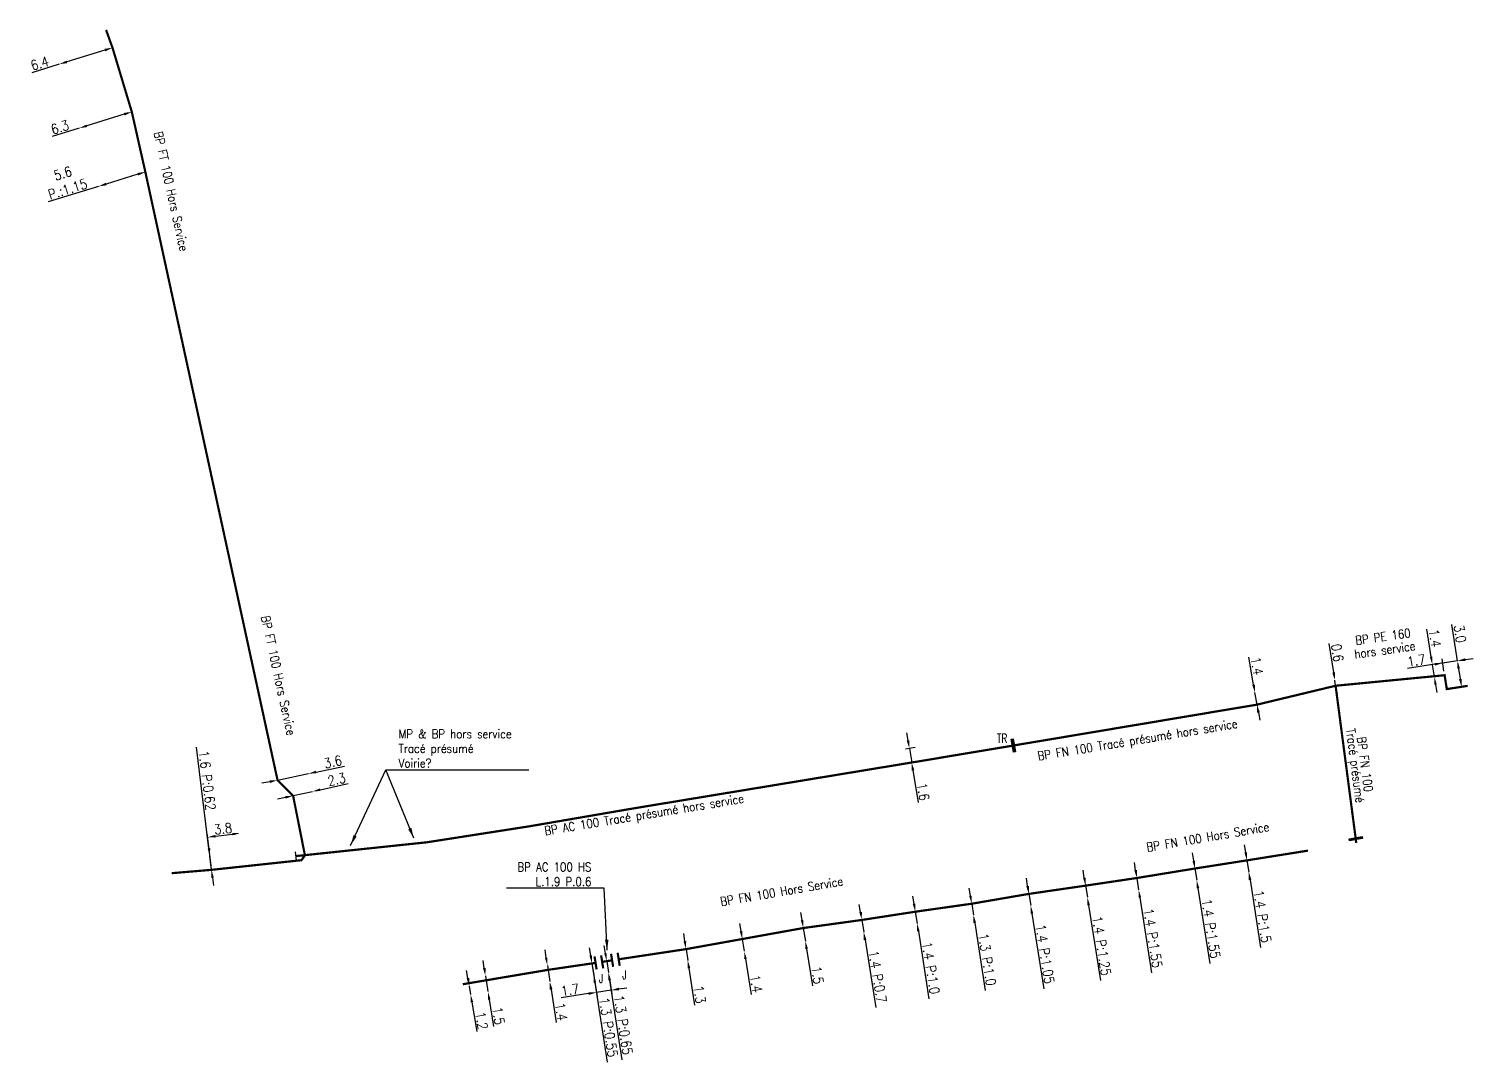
# Model space of a CAD drawing. Header units: millimetres. Extents: x 184000 to 185000, y 128000 to 129000.
# Drawn here: x 184559.1 to 184723.6, y 128882.4 to 129000.1 of the extents above; entities that cross this region are included whole.
import ezdxf
from ezdxf.enums import TextEntityAlignment as Align

# ---------------------------------------------------------------- set-up
doc = ezdxf.new("R2010")
doc.units = ezdxf.units.MM
doc.header["$PDMODE"] = 34
doc.linetypes.add('L_25_FN', pattern=[2000, 1000, 1000])
doc.layers.get('0').update_dxf_attribs({"linetype": 'CONTINUOUS'})
doc.layers.get('DEFPOINTS').update_dxf_attribs({"linetype": 'CONTINUOUS'})
doc.layers.add('L_908', color=5, linetype='CONTINUOUS')
doc.styles.get("Standard").update_dxf_attribs({"font": 'romans.shx', "width": 0.85})
doc.linetypes.add('BP_HS', pattern='A,2,-1,["G",Standard,S=0.85,R=0,X=-0.27,Y=-0.4],-1', length=4)
doc.dimstyles.get("Standard").update_dxf_attribs({"dimtxt": 1.5, "dimasz": 1.2, "dimexe": 0.625, "dimexo": 0.625, "dimgap": 0.25, "dimtad": 1, "dimdec": 1, "dimzin": 0, "dimdsep": 46, "dimtxsty": 'Standard', "dimcen": -0.5, "dimadec": 0, "dimazin": 0, "dimtfac": 1, "dimtdec": 1, "dimtmove": 0, "dimatfit": 3, "dimfxl": 0, "dimtolj": 1, "dimtzin": 0, "dimarcsym": 0})

# ---------------------------------------------------------------- blocks, each defined once
blk = doc.blocks.new('*D44')
at = {"layer": 'DEFPOINTS', "color": 0, "linetype": 'Continuous', "transparency": 16777216}
for p in [(184568.66, 128997.98), (184562.6, 128996.1), (184562.6, 128996.1)]:
    blk.add_point(p, dxfattribs=at)
at = {"layer": 'L_908', "color": 0, "linetype": 'Continuous', "lineweight": -2, "transparency": 16777216}
for p, q in [((184567.8, 128997.71), (184563.46, 128996.37)), ((184562.6, 128996.1), (184559.47, 128995.13))]:
    blk.add_line(p, q, dxfattribs=at)
at = {"layer": 'L_908', "color": 0, "linetype": 'Continuous', "transparency": 16777216}
for points in [[(184567.76, 128997.85), (184567.85, 128997.57), (184568.66, 128997.98)], [(184563.41, 128996.51), (184563.5, 128996.22), (184562.6, 128996.1)]]:
    blk.add_solid(points, dxfattribs=at)
at = {"layer": 'L_908', "color": 0, "linetype": 'Continuous', "transparency": 16777216, "insert": (184560.38, 128996.2), "char_height": 1.125, "attachment_point": 5, "rotation": 17.2055}
blk.add_mtext('\\A1;6.4', dxfattribs=at)
blk = doc.blocks.new('*D45')
at = {"layer": 'DEFPOINTS', "color": 0, "linetype": 'Continuous', "transparency": 16777216}
for p in [(184570.86, 128990.67), (184564.87, 128988.81), (184564.87, 128988.81)]:
    blk.add_point(p, dxfattribs=at)
at = {"layer": 'L_908', "color": 0, "linetype": 'Continuous', "lineweight": -2, "transparency": 16777216}
for p, q in [((184570, 128990.4), (184565.73, 128989.08)), ((184564.87, 128988.81), (184561.78, 128987.86))]:
    blk.add_line(p, q, dxfattribs=at)
at = {"layer": 'L_908', "color": 0, "linetype": 'Continuous', "transparency": 16777216}
for points in [[(184569.96, 128990.55), (184570.05, 128990.26), (184570.86, 128990.67)], [(184565.69, 128989.22), (184565.78, 128988.94), (184564.87, 128988.81)]]:
    blk.add_solid(points, dxfattribs=at)
at = {"layer": 'L_908', "color": 0, "linetype": 'Continuous', "transparency": 16777216, "insert": (184562.68, 128988.92), "char_height": 1.125, "attachment_point": 5, "rotation": 17.2055}
blk.add_mtext('\\A1;6.3', dxfattribs=at)
blk = doc.blocks.new('*D46')
at = {"layer": 'DEFPOINTS', "color": 0, "linetype": 'Continuous', "transparency": 16777216}
for p in [(184572.4, 128983.83), (184567.08, 128982.18), (184567.08, 128982.18)]:
    blk.add_point(p, dxfattribs=at)
at = {"layer": 'L_908', "color": 0, "linetype": 'Continuous', "lineweight": -2, "transparency": 16777216}
for p, q in [((184571.54, 128983.56), (184567.94, 128982.45)), ((184567.08, 128982.18), (184561.34, 128980.41))]:
    blk.add_line(p, q, dxfattribs=at)
at = {"layer": 'L_908', "color": 0, "linetype": 'Continuous', "transparency": 16777216}
for points in [[(184567.9, 128982.59), (184567.99, 128982.31), (184567.08, 128982.18)], [(184571.5, 128983.71), (184571.59, 128983.42), (184572.4, 128983.83)]]:
    blk.add_solid(points, dxfattribs=at)
at = {"layer": 'L_908', "color": 0, "linetype": 'Continuous', "transparency": 16777216, "insert": (184563.28, 128982.77), "char_height": 1.125, "attachment_point": 5, "rotation": 17.2055}
blk.add_mtext('\\A1;5.6\\PP.:1.15', dxfattribs=at)
blk = doc.blocks.new('*D47')
at = {"layer": 'DEFPOINTS', "color": 0, "linetype": 'Continuous', "transparency": 16777216}
for p in [(184590.97, 128915.29), (184590.97, 128915.29), (184587.45, 128914.55)]:
    blk.add_point(p, dxfattribs=at)
at = {"layer": 'L_908', "color": 0, "linetype": 'Continuous', "lineweight": -2, "transparency": 16777216}
for p, q in [((184587.45, 128914.55), (184590.97, 128915.29)), ((184591.85, 128915.47), (184595.06, 128916.14)), ((184586.57, 128914.37), (184585.68, 128914.19))]:
    blk.add_line(p, q, dxfattribs=at)
at = {"layer": 'L_908', "color": 0, "linetype": 'Continuous', "transparency": 16777216}
for points in [[(184591.82, 128915.62), (184591.88, 128915.32), (184590.97, 128915.29)], [(184586.54, 128914.52), (184586.6, 128914.22), (184587.45, 128914.55)]]:
    blk.add_solid(points, dxfattribs=at)
at = {"layer": 'L_908', "color": 0, "linetype": 'Continuous', "transparency": 16777216, "insert": (184593.75, 128916.63), "char_height": 1.125, "attachment_point": 5, "rotation": 11.7577}
blk.add_mtext('\\A1;3.6', dxfattribs=at)
blk = doc.blocks.new('*D48')
at = {"layer": 'DEFPOINTS', "color": 0, "linetype": 'Continuous', "transparency": 16777216}
for p in [(184589.22, 128912.78), (184591.42, 128913.26), (184591.42, 128913.26)]:
    blk.add_point(p, dxfattribs=at)
at = {"layer": 'L_908', "color": 0, "linetype": 'Continuous', "lineweight": -2, "transparency": 16777216}
for p, q in [((184592.3, 128913.45), (184595.5, 128914.15)), ((184588.34, 128912.58), (184587.46, 128912.39)), ((184589.22, 128912.78), (184591.42, 128913.26))]:
    blk.add_line(p, q, dxfattribs=at)
at = {"layer": 'L_908', "color": 0, "linetype": 'Continuous', "transparency": 16777216}
for points in [[(184592.27, 128913.6), (184592.33, 128913.31), (184591.42, 128913.26)], [(184588.31, 128912.73), (184588.38, 128912.44), (184589.22, 128912.78)]]:
    blk.add_solid(points, dxfattribs=at)
at = {"layer": 'L_908', "color": 0, "linetype": 'Continuous', "transparency": 16777216, "insert": (184594.18, 128914.63), "char_height": 1.125, "attachment_point": 5, "rotation": 12.376}
blk.add_mtext('\\A1;2.3', dxfattribs=at)
blk = doc.blocks.new('*D63')
at = {"layer": 'DEFPOINTS', "color": 0, "linetype": 'Continuous', "transparency": 16777216}
for p in [(184583.2, 128908.5), (184583.2, 128908.5), (184579.93, 128904.33)]:
    blk.add_point(p, dxfattribs=at)
at = {"layer": 'L_908', "color": 0, "linetype": 'Continuous', "lineweight": -2, "transparency": 16777216}
for p, q in [((184579.88, 128904.8), (184579.43, 128908.52)), ((184580.38, 128908.16), (184582.31, 128908.4))]:
    blk.add_line(p, q, dxfattribs=at)
at = {"layer": 'L_908', "color": 0, "linetype": 'Continuous', "transparency": 16777216}
for points in [[(184582.29, 128908.54), (184582.33, 128908.25), (184583.2, 128908.5)], [(184580.36, 128908.31), (184580.39, 128908.01), (184579.48, 128908.05)]]:
    blk.add_solid(points, dxfattribs=at)
at = {"layer": 'L_908', "color": 0, "linetype": 'Continuous', "transparency": 16777216, "insert": (184581.25, 128909.02), "char_height": 1.125, "attachment_point": 5, "rotation": 6.9261}
blk.add_mtext('\\A1;3.8', dxfattribs=at)
blk = doc.blocks.new('*D64')
at = {"layer": 'DEFPOINTS', "color": 0, "linetype": 'Continuous', "transparency": 16777216}
for p in [(184579.75, 128905.87), (184579.75, 128905.87), (184579.93, 128904.33)]:
    blk.add_point(p, dxfattribs=at)
at = {"layer": 'L_908', "color": 0, "linetype": 'Continuous', "lineweight": -2, "transparency": 16777216}
for p, q in [((184579.64, 128906.76), (184578.24, 128918.29)), ((184579.93, 128904.33), (184579.75, 128905.87)), ((184580.04, 128903.44), (184580.15, 128902.54))]:
    blk.add_line(p, q, dxfattribs=at)
at = {"layer": 'L_908', "color": 0, "linetype": 'Continuous', "transparency": 16777216}
for points in [[(184579.79, 128906.78), (184579.49, 128906.75), (184579.75, 128905.87)], [(184580.19, 128903.46), (184579.89, 128903.42), (184579.93, 128904.33)]]:
    blk.add_solid(points, dxfattribs=at)
at = {"layer": 'L_908', "color": 0, "linetype": 'Continuous', "transparency": 16777216, "insert": (184579.45, 128914.51), "char_height": 1.125, "attachment_point": 5, "rotation": 276.9261}
blk.add_mtext('\\A1;1.6 P:0.62', dxfattribs=at)
blk = doc.blocks.new('P_310_01')
at = {"color": 0, "linetype": 'Continuous', "const_width": 0.25, "flags": 128}
for points in [[(-0.38, 0.75), (-0.38, -0.75)], [(0.38, 0.75), (0.38, -0.75)]]:
    blk.add_lwpolyline(points, dxfattribs=at)
at = {"color": 0, "linetype": 'Continuous', "width": 0.75}
blk.add_attdef('NUM', text='', height=1, dxfattribs=at).set_placement((1.93, 1.53), align=Align.MIDDLE)
at = {"color": 0, "linetype": 'Continuous', "width": 0.75, "flags": 3}
for tag, p in [('DEF_LEG', (0, -10)), ('DEF_COUP', (0, -12.5)), ('DEF_TYPE', (0, -15))]:
    blk.add_attdef(tag, text='', height=1.2, dxfattribs=at).set_placement(p, align=Align.MIDDLE)
blk = doc.blocks.new('*D65')
at = {"layer": 'DEFPOINTS', "color": 0, "linetype": 'Continuous', "transparency": 16777216}
for p in [(184653.96, 128898.62), (184654.19, 128897.24), (184654.19, 128897.24)]:
    blk.add_point(p, dxfattribs=at)
at = {"layer": 'L_908', "color": 0, "linetype": 'Continuous', "lineweight": -2, "transparency": 16777216}
for p, q in [((184653.82, 128899.51), (184653.68, 128900.4)), ((184653.96, 128898.62), (184654.19, 128897.24)), ((184653.73, 128897.17), (184653.72, 128897.16)), ((184654.33, 128896.35), (184655.57, 128888.66))]:
    blk.add_line(p, q, dxfattribs=at)
at = {"layer": 'L_908', "color": 0, "linetype": 'Continuous', "transparency": 16777216}
for points in [[(184653.97, 128899.53), (184653.67, 128899.49), (184653.96, 128898.62)], [(184654.48, 128896.38), (184654.18, 128896.33), (184654.19, 128897.24)]]:
    blk.add_solid(points, dxfattribs=at)
at = {"layer": 'L_908', "color": 0, "linetype": 'Continuous', "transparency": 16777216, "insert": (184655.76, 128892.18), "char_height": 1.125, "attachment_point": 5, "rotation": 279.1811}
blk.add_mtext('\\A1;1.4 P:0.7', dxfattribs=at)
blk = doc.blocks.new('*D66')
at = {"layer": 'DEFPOINTS', "color": 0, "linetype": 'Continuous', "transparency": 16777216}
for p in [(184660.05, 128899.56), (184660.26, 128898.22), (184660.26, 128898.22)]:
    blk.add_point(p, dxfattribs=at)
at = {"layer": 'L_908', "color": 0, "linetype": 'Continuous', "lineweight": -2, "transparency": 16777216}
for p, q in [((184659.91, 128900.44), (184659.77, 128901.33)), ((184660.05, 128899.56), (184660.26, 128898.22)), ((184660.4, 128897.33), (184661.61, 128889.64))]:
    blk.add_line(p, q, dxfattribs=at)
at = {"layer": 'L_908', "color": 0, "linetype": 'Continuous', "transparency": 16777216}
for points in [[(184660.06, 128900.47), (184659.76, 128900.42), (184660.05, 128899.56)], [(184660.55, 128897.36), (184660.25, 128897.31), (184660.26, 128898.22)]]:
    blk.add_solid(points, dxfattribs=at)
at = {"layer": 'L_908', "color": 0, "linetype": 'Continuous', "transparency": 16777216, "insert": (184661.82, 128893.16), "char_height": 1.125, "attachment_point": 5, "rotation": 278.9336}
blk.add_mtext('\\A1;1.4 P:1.0', dxfattribs=at)
blk = doc.blocks.new('*D67')
at = {"layer": 'DEFPOINTS', "color": 0, "linetype": 'Continuous', "transparency": 16777216}
for p in [(184666.47, 128900.47), (184666.68, 128899.18), (184666.68, 128899.18)]:
    blk.add_point(p, dxfattribs=at)
at = {"layer": 'L_908', "color": 0, "linetype": 'Continuous', "lineweight": -2, "transparency": 16777216}
for p, q in [((184666.33, 128901.36), (184666.19, 128902.24)), ((184666.47, 128900.47), (184666.68, 128899.18)), ((184666.82, 128898.29), (184668.02, 128890.6))]:
    blk.add_line(p, q, dxfattribs=at)
at = {"layer": 'L_908', "color": 0, "linetype": 'Continuous', "transparency": 16777216}
for points in [[(184666.48, 128901.38), (184666.19, 128901.33), (184666.47, 128900.47)], [(184666.96, 128898.32), (184666.67, 128898.27), (184666.68, 128899.18)]]:
    blk.add_solid(points, dxfattribs=at)
at = {"layer": 'L_908', "color": 0, "linetype": 'Continuous', "transparency": 16777216, "insert": (184668.23, 128894.12), "char_height": 1.125, "attachment_point": 5, "rotation": 278.933}
blk.add_mtext('\\A1;1.3 P:1.0', dxfattribs=at)
blk = doc.blocks.new('*D68')
at = {"layer": 'DEFPOINTS', "color": 0, "linetype": 'Continuous', "transparency": 16777216}
for p in [(184672.98, 128901.59), (184673.19, 128900.25), (184673.19, 128900.25)]:
    blk.add_point(p, dxfattribs=at)
at = {"layer": 'L_908', "color": 0, "linetype": 'Continuous', "lineweight": -2, "transparency": 16777216}
for p, q in [((184672.84, 128902.48), (184672.7, 128903.37)), ((184672.98, 128901.59), (184673.19, 128900.25)), ((184673.33, 128899.36), (184674.68, 128890.77))]:
    blk.add_line(p, q, dxfattribs=at)
at = {"layer": 'L_908', "color": 0, "linetype": 'Continuous', "transparency": 16777216}
for points in [[(184672.99, 128902.5), (184672.69, 128902.45), (184672.98, 128901.59)], [(184673.48, 128899.39), (184673.18, 128899.34), (184673.19, 128900.25)]]:
    blk.add_solid(points, dxfattribs=at)
at = {"layer": 'L_908', "color": 0, "linetype": 'Continuous', "transparency": 16777216, "insert": (184674.81, 128894.74), "char_height": 1.125, "attachment_point": 5, "rotation": 278.9336}
blk.add_mtext('\\A1;1.4 P:1.05', dxfattribs=at)
blk = doc.blocks.new('*D69')
at = {"layer": 'DEFPOINTS', "color": 0, "linetype": 'Continuous', "transparency": 16777216}
for p in [(184679.43, 128902.53), (184679.64, 128901.2), (184679.64, 128901.2)]:
    blk.add_point(p, dxfattribs=at)
at = {"layer": 'L_908', "color": 0, "linetype": 'Continuous', "lineweight": -2, "transparency": 16777216}
for p, q in [((184679.29, 128903.42), (184679.16, 128904.31)), ((184679.43, 128902.53), (184679.64, 128901.2)), ((184679.78, 128900.31), (184681.13, 128891.72))]:
    blk.add_line(p, q, dxfattribs=at)
at = {"layer": 'L_908', "color": 0, "linetype": 'Continuous', "transparency": 16777216}
for points in [[(184679.44, 128903.44), (184679.15, 128903.4), (184679.43, 128902.53)], [(184679.93, 128900.33), (184679.63, 128900.29), (184679.64, 128901.2)]]:
    blk.add_solid(points, dxfattribs=at)
at = {"layer": 'L_908', "color": 0, "linetype": 'Continuous', "transparency": 16777216, "insert": (184681.26, 128895.68), "char_height": 1.125, "attachment_point": 5, "rotation": 278.8919}
blk.add_mtext('\\A1;1.4 P:1.25', dxfattribs=at)
blk = doc.blocks.new('*D70')
at = {"layer": 'DEFPOINTS', "color": 0, "linetype": 'Continuous', "transparency": 16777216}
for p in [(184691.88, 128904.48), (184692.09, 128903.15), (184692.09, 128903.15)]:
    blk.add_point(p, dxfattribs=at)
at = {"layer": 'L_908', "color": 0, "linetype": 'Continuous', "lineweight": -2, "transparency": 16777216}
for p, q in [((184691.75, 128905.37), (184691.61, 128906.26)), ((184691.88, 128904.48), (184692.09, 128903.15)), ((184692.23, 128902.26), (184693.57, 128893.66))]:
    blk.add_line(p, q, dxfattribs=at)
at = {"layer": 'L_908', "color": 0, "linetype": 'Continuous', "transparency": 16777216}
for points in [[(184691.89, 128905.39), (184691.6, 128905.35), (184691.88, 128904.48)], [(184692.38, 128902.28), (184692.08, 128902.23), (184692.09, 128903.15)]]:
    blk.add_solid(points, dxfattribs=at)
at = {"layer": 'L_908', "color": 0, "linetype": 'Continuous', "transparency": 16777216, "insert": (184693.71, 128897.63), "char_height": 1.125, "attachment_point": 5, "rotation": 278.875}
blk.add_mtext('\\A1;1.4 P:1.55', dxfattribs=at)
blk = doc.blocks.new('*D71')
at = {"layer": 'DEFPOINTS', "color": 0, "linetype": 'Continuous', "transparency": 16777216}
for p in [(184697.81, 128905.41), (184698.02, 128904.08), (184698.02, 128904.08)]:
    blk.add_point(p, dxfattribs=at)
at = {"layer": 'L_908', "color": 0, "linetype": 'Continuous', "lineweight": -2, "transparency": 16777216}
for p, q in [((184697.67, 128906.3), (184697.53, 128907.19)), ((184697.81, 128905.41), (184698.02, 128904.08)), ((184698.16, 128903.19), (184699.36, 128895.5))]:
    blk.add_line(p, q, dxfattribs=at)
at = {"layer": 'L_908', "color": 0, "linetype": 'Continuous', "transparency": 16777216}
for points in [[(184697.82, 128906.33), (184697.52, 128906.28), (184697.81, 128905.41)], [(184698.31, 128903.21), (184698.01, 128903.17), (184698.02, 128904.08)]]:
    blk.add_solid(points, dxfattribs=at)
at = {"layer": 'L_908', "color": 0, "linetype": 'Continuous', "transparency": 16777216, "insert": (184699.57, 128899.02), "char_height": 1.125, "attachment_point": 5, "rotation": 278.8744}
blk.add_mtext('\\A1;1.4 P:1.5', dxfattribs=at)
blk = doc.blocks.new('*D72')
at = {"layer": 'DEFPOINTS', "color": 0, "linetype": 'Continuous', "transparency": 16777216}
for p in [(184685.27, 128903.4), (184685.48, 128902.06), (184685.48, 128902.06)]:
    blk.add_point(p, dxfattribs=at)
at = {"layer": 'L_908', "color": 0, "linetype": 'Continuous', "lineweight": -2, "transparency": 16777216}
for p, q in [((184685.13, 128904.29), (184684.99, 128905.18)), ((184685.27, 128903.4), (184685.48, 128902.06)), ((184685.62, 128901.18), (184686.96, 128892.58))]:
    blk.add_line(p, q, dxfattribs=at)
at = {"layer": 'L_908', "color": 0, "linetype": 'Continuous', "transparency": 16777216}
for points in [[(184685.28, 128904.31), (184684.98, 128904.26), (184685.27, 128903.4)], [(184685.77, 128901.2), (184685.47, 128901.15), (184685.48, 128902.06)]]:
    blk.add_solid(points, dxfattribs=at)
at = {"layer": 'L_908', "color": 0, "linetype": 'Continuous', "transparency": 16777216, "insert": (184687.1, 128896.55), "char_height": 1.125, "attachment_point": 5, "rotation": 278.8919}
blk.add_mtext('\\A1;1.4 P:1.55', dxfattribs=at)
blk = doc.blocks.new('*D73')
at = {"layer": 'DEFPOINTS', "color": 0, "linetype": 'Continuous', "transparency": 16777216}
for p in [(184647.3, 128897.7), (184647.54, 128896.22), (184647.54, 128896.22)]:
    blk.add_point(p, dxfattribs=at)
at = {"layer": 'L_908', "color": 0, "linetype": 'Continuous', "lineweight": -2, "transparency": 16777216}
for p, q in [((184647.16, 128898.59), (184647.02, 128899.47)), ((184647.3, 128897.7), (184647.54, 128896.22)), ((184647.68, 128895.33), (184648.35, 128891.12))]:
    blk.add_line(p, q, dxfattribs=at)
at = {"layer": 'L_908', "color": 0, "linetype": 'Continuous', "transparency": 16777216}
for points in [[(184647.31, 128898.61), (184647.01, 128898.56), (184647.3, 128897.7)], [(184647.83, 128895.35), (184647.53, 128895.3), (184647.54, 128896.22)]]:
    blk.add_solid(points, dxfattribs=at)
at = {"layer": 'L_908', "color": 0, "linetype": 'Continuous', "transparency": 16777216, "insert": (184648.91, 128892.34), "char_height": 1.125, "attachment_point": 5, "rotation": 279.0589}
blk.add_mtext('\\A1;1.5', dxfattribs=at)
blk = doc.blocks.new('*D74')
at = {"layer": 'DEFPOINTS', "color": 0, "linetype": 'Continuous', "transparency": 16777216}
for p in [(184640.36, 128896.45), (184640.58, 128895.07), (184640.58, 128895.07)]:
    blk.add_point(p, dxfattribs=at)
at = {"layer": 'L_908', "color": 0, "linetype": 'Continuous', "lineweight": -2, "transparency": 16777216}
for p, q in [((184640.22, 128897.34), (184640.08, 128898.23)), ((184640.36, 128896.45), (184640.58, 128895.07)), ((184640.72, 128894.18), (184641.37, 128890.12))]:
    blk.add_line(p, q, dxfattribs=at)
at = {"layer": 'L_908', "color": 0, "linetype": 'Continuous', "transparency": 16777216}
for points in [[(184640.37, 128897.37), (184640.07, 128897.32), (184640.36, 128896.45)], [(184640.87, 128894.21), (184640.57, 128894.16), (184640.58, 128895.07)]]:
    blk.add_solid(points, dxfattribs=at)
at = {"layer": 'L_908', "color": 0, "linetype": 'Continuous', "transparency": 16777216, "insert": (184641.93, 128891.37), "char_height": 1.125, "attachment_point": 5, "rotation": 279.0584}
blk.add_mtext('\\A1;1.4', dxfattribs=at)
blk = doc.blocks.new('*D75')
at = {"layer": 'DEFPOINTS', "color": 0, "linetype": 'Continuous', "transparency": 16777216}
for p in [(184624.92, 128893.93), (184625.12, 128892.65), (184625.12, 128892.65)]:
    blk.add_point(p, dxfattribs=at)
at = {"layer": 'L_908', "color": 0, "linetype": 'Continuous', "lineweight": -2, "transparency": 16777216}
for p, q in [((184624.78, 128894.82), (184624.65, 128895.71)), ((184624.92, 128893.93), (184625.12, 128892.65)), ((184625.25, 128891.76), (184626.65, 128882.69))]:
    blk.add_line(p, q, dxfattribs=at)
at = {"layer": 'L_908', "color": 0, "linetype": 'Continuous', "transparency": 16777216}
for points in [[(184624.93, 128894.84), (184624.64, 128894.8), (184624.92, 128893.93)], [(184625.4, 128891.78), (184625.11, 128891.73), (184625.12, 128892.65)]]:
    blk.add_solid(points, dxfattribs=at)
at = {"layer": 'L_908', "color": 0, "linetype": 'Continuous', "transparency": 16777216, "insert": (184626.8, 128886.66), "char_height": 1.125, "attachment_point": 5, "rotation": 278.7336}
blk.add_mtext('\\A1;1.3 P:0.65', dxfattribs=at)
blk = doc.blocks.new('*D76')
at = {"layer": 'DEFPOINTS', "color": 0, "linetype": 'Continuous', "transparency": 16777216}
for p in [(184618.17, 128893.43), (184618.45, 128891.6), (184618.45, 128891.6)]:
    blk.add_point(p, dxfattribs=at)
at = {"layer": 'L_908', "color": 0, "linetype": 'Continuous', "lineweight": -2, "transparency": 16777216}
for p, q in [((184618.04, 128894.32), (184617.9, 128895.21)), ((184618.17, 128893.43), (184618.45, 128891.6)), ((184618.59, 128890.71), (184619.17, 128886.93))]:
    blk.add_line(p, q, dxfattribs=at)
at = {"layer": 'L_908', "color": 0, "linetype": 'Continuous', "transparency": 16777216}
for points in [[(184618.18, 128894.35), (184617.89, 128894.3), (184618.17, 128893.43)], [(184618.74, 128890.74), (184618.44, 128890.69), (184618.45, 128891.6)]]:
    blk.add_solid(points, dxfattribs=at)
at = {"layer": 'L_908', "color": 0, "linetype": 'Continuous', "transparency": 16777216, "insert": (184619.74, 128888.17), "char_height": 1.125, "attachment_point": 5, "rotation": 278.7331}
blk.add_mtext('\\A1;1.4', dxfattribs=at)
blk = doc.blocks.new('*D77')
at = {"layer": 'DEFPOINTS', "color": 0, "linetype": 'Continuous', "transparency": 16777216}
for p in [(184633.96, 128895.3), (184634.15, 128894.02), (184634.15, 128894.02)]:
    blk.add_point(p, dxfattribs=at)
at = {"layer": 'L_908', "color": 0, "linetype": 'Continuous', "lineweight": -2, "transparency": 16777216}
for p, q in [((184633.82, 128896.19), (184633.69, 128897.08)), ((184633.96, 128895.3), (184634.15, 128894.02)), ((184634.29, 128893.13), (184634.93, 128888.91))]:
    blk.add_line(p, q, dxfattribs=at)
at = {"layer": 'L_908', "color": 0, "linetype": 'Continuous', "transparency": 16777216}
for points in [[(184633.97, 128896.21), (184633.67, 128896.17), (184633.96, 128895.3)], [(184634.44, 128893.15), (184634.14, 128893.1), (184634.15, 128894.02)]]:
    blk.add_solid(points, dxfattribs=at)
at = {"layer": 'L_908', "color": 0, "linetype": 'Continuous', "transparency": 16777216, "insert": (184635.5, 128890.13), "char_height": 1.125, "attachment_point": 5, "rotation": 278.6298}
blk.add_mtext('\\A1;1.3', dxfattribs=at)
blk = doc.blocks.new('*D78')
at = {"layer": 'DEFPOINTS', "color": 0, "linetype": 'Continuous', "transparency": 16777216}
for p in [(184623.24, 128893.67), (184623.44, 128892.39), (184623.44, 128892.39)]:
    blk.add_point(p, dxfattribs=at)
at = {"layer": 'L_908', "color": 0, "linetype": 'Continuous', "lineweight": -2, "transparency": 16777216}
for p, q in [((184623.1, 128894.56), (184622.97, 128895.45)), ((184623.24, 128893.67), (184623.44, 128892.39)), ((184623.57, 128891.5), (184624.97, 128882.43))]:
    blk.add_line(p, q, dxfattribs=at)
at = {"layer": 'L_908', "color": 0, "linetype": 'Continuous', "transparency": 16777216}
for points in [[(184623.25, 128894.58), (184622.96, 128894.54), (184623.24, 128893.67)], [(184623.72, 128891.52), (184623.43, 128891.47), (184623.44, 128892.39)]]:
    blk.add_solid(points, dxfattribs=at)
at = {"layer": 'L_908', "color": 0, "linetype": 'Continuous', "transparency": 16777216, "insert": (184625.12, 128886.39), "char_height": 1.125, "attachment_point": 5, "rotation": 278.7331}
blk.add_mtext('\\A1;1.3 P:0.55', dxfattribs=at)
blk = doc.blocks.new('*D79')
at = {"layer": 'DEFPOINTS', "color": 0, "linetype": 'Continuous', "transparency": 16777216}
for p in [(184623.24, 128893.67), (184625.12, 128892.65), (184625.43, 128890.62)]:
    blk.add_point(p, dxfattribs=at)
at = {"layer": 'L_908', "color": 0, "linetype": 'Continuous', "lineweight": -2, "transparency": 16777216}
for p, q in [((184623.31, 128893.21), (184623.82, 128889.9)), ((184625.19, 128892.18), (184625.5, 128890.16)), ((184625.43, 128890.62), (184623.75, 128890.36)), ((184626.32, 128890.76), (184627.21, 128890.9)), ((184622.86, 128890.23), (184619.75, 128889.75))]:
    blk.add_line(p, q, dxfattribs=at)
at = {"layer": 'L_908', "color": 0, "linetype": 'Continuous', "transparency": 16777216}
for points in [[(184622.84, 128890.38), (184622.88, 128890.08), (184623.75, 128890.36)], [(184626.3, 128890.91), (184626.34, 128890.61), (184625.43, 128890.62)]]:
    blk.add_solid(points, dxfattribs=at)
at = {"layer": 'L_908', "color": 0, "linetype": 'Continuous', "transparency": 16777216, "insert": (184620.75, 128890.66), "char_height": 1.125, "attachment_point": 5, "rotation": 8.7331}
blk.add_mtext('\\A1;1.7', dxfattribs=at)
blk = doc.blocks.new('*D80')
at = {"layer": 'DEFPOINTS', "color": 0, "linetype": 'Continuous', "transparency": 16777216}
for p in [(184611.12, 128892.25), (184611.4, 128890.46), (184611.4, 128890.46)]:
    blk.add_point(p, dxfattribs=at)
at = {"layer": 'L_908', "color": 0, "linetype": 'Continuous', "lineweight": -2, "transparency": 16777216}
for p, q in [((184610.98, 128893.14), (184610.84, 128894.02)), ((184611.12, 128892.25), (184611.4, 128890.46)), ((184611.54, 128889.58), (184612.03, 128886.47))]:
    blk.add_line(p, q, dxfattribs=at)
at = {"layer": 'L_908', "color": 0, "linetype": 'Continuous', "transparency": 16777216}
for points in [[(184611.13, 128893.16), (184610.83, 128893.11), (184611.12, 128892.25)], [(184611.69, 128889.6), (184611.4, 128889.55), (184611.4, 128890.46)]]:
    blk.add_solid(points, dxfattribs=at)
at = {"layer": 'L_908', "color": 0, "linetype": 'Continuous', "transparency": 16777216, "insert": (184612.6, 128887.7), "char_height": 1.125, "attachment_point": 5, "rotation": 278.9672}
blk.add_mtext('\\A1;1.5', dxfattribs=at)
blk = doc.blocks.new('*D81')
at = {"layer": 'DEFPOINTS', "color": 0, "linetype": 'Continuous', "transparency": 16777216}
for p in [(184609.27, 128891.09), (184609.43, 128890.13), (184609.43, 128890.13)]:
    blk.add_point(p, dxfattribs=at)
at = {"layer": 'L_908', "color": 0, "linetype": 'Continuous', "lineweight": -2, "transparency": 16777216}
for p, q in [((184609.12, 128891.98), (184608.98, 128892.87)), ((184609.27, 128891.09), (184609.43, 128890.13)), ((184609.58, 128889.25), (184610.13, 128885.92))]:
    blk.add_line(p, q, dxfattribs=at)
at = {"layer": 'L_908', "color": 0, "linetype": 'Continuous', "transparency": 16777216}
for points in [[(184609.27, 128892.01), (184608.98, 128891.96), (184609.27, 128891.09)], [(184609.73, 128889.27), (184609.43, 128889.22), (184609.43, 128890.13)]]:
    blk.add_solid(points, dxfattribs=at)
at = {"layer": 'L_908', "color": 0, "linetype": 'Continuous', "transparency": 16777216, "insert": (184610.69, 128887.15), "char_height": 1.125, "attachment_point": 5, "rotation": 279.4777}
blk.add_mtext('\\A1;1.2', dxfattribs=at)
blk = doc.blocks.new('L_340_07')
at = {"color": 0, "linetype": 'Continuous', "const_width": 0.25, "flags": 128}
blk.add_lwpolyline([(0, 0), (0.35, 0)], dxfattribs=at)
at = {"color": 0, "linetype": 'Continuous', "flags": 128}
blk.add_lwpolyline([(0.35, -0.5), (0.35, 0.5)], dxfattribs=at)
at = {"color": 0, "linetype": 'Continuous', "width": 0.75, "flags": 3}
for tag, p in [('DEF_LEG', (0.72, -3.47)), ('DEF_COUP', (0.72, -5.97)), ('DEF_TYPE', (0.72, -8.47))]:
    blk.add_attdef(tag, text='', height=1.2, dxfattribs=at).set_placement(p, align=Align.MIDDLE)
blk = doc.blocks.new('*D211')
at = {"layer": 'DEFPOINTS', "color": 0, "linetype": 'Continuous', "transparency": 16777216}
for p in [(184660.49, 128918.35), (184659.38, 128918.16), (184660.76, 128916.74)]:
    blk.add_point(p, dxfattribs=at)
at = {"layer": 'L_908', "color": 0, "linetype": 'Continuous', "lineweight": -2, "transparency": 16777216}
for p, q in [((184659.23, 128919.05), (184659.08, 128919.94)), ((184660.03, 128918.27), (184658.92, 128918.09)), ((184660.29, 128916.66), (184659.18, 128916.48)), ((184659.38, 128918.16), (184659.64, 128916.55)), ((184659.79, 128915.67), (184660.39, 128912.01))]:
    blk.add_line(p, q, dxfattribs=at)
at = {"layer": 'L_908', "color": 0, "linetype": 'Continuous', "transparency": 16777216}
for points in [[(184659.38, 128919.07), (184659.08, 128919.03), (184659.38, 128918.16)], [(184659.94, 128915.69), (184659.64, 128915.64), (184659.64, 128916.55)]]:
    blk.add_solid(points, dxfattribs=at)
at = {"layer": 'L_908', "color": 0, "linetype": 'Continuous', "transparency": 16777216, "insert": (184660.95, 128913.24), "char_height": 1.125, "attachment_point": 5, "rotation": 279.3754}
blk.add_mtext('\\A1;1.6', dxfattribs=at)
blk = doc.blocks.new('L_340_19')
at = {"linetype": 'Continuous'}
blk.add_hatch(color=0, dxfattribs=at).paths.add_polyline_path([(0.12, 0.75), (-0.12, 0.75), (-0.12, -0.75), (0.12, -0.75)])
at = {"color": 0, "linetype": 'Continuous'}
blk.add_lwpolyline([(-0.12, 0.75), (0.12, 0.75), (0.12, -0.75), (-0.12, -0.75)], close=True, dxfattribs=at)
at = {"color": 0, "linetype": 'Continuous', "width": 0.75}
for tag, height, flags, p in [('TR', 1, 8, (0, 1.98)), ('DEF_LEG', 1.2, 3, (0, -5)), ('DEF_COUP', 1.2, 3, (0, -7.5)), ('DEF_TYPE', 1.2, 3, (0, -10))]:
    blk.add_attdef(tag, text='', height=height, dxfattribs=dict(at, flags=flags)).set_placement(p, align=Align.MIDDLE)
blk = doc.blocks.new('*D212')
at = {"layer": 'DEFPOINTS', "color": 0, "linetype": 'Continuous', "transparency": 16777216}
for p in [(184707.81, 128925.92), (184707.81, 128925.92), (184707.9, 128925.3)]:
    blk.add_point(p, dxfattribs=at)
at = {"layer": 'L_908', "color": 0, "linetype": 'Continuous', "lineweight": -2, "transparency": 16777216}
for p, q in [((184707.68, 128926.81), (184707.18, 128930.11)), ((184707.9, 128925.3), (184707.81, 128925.92)), ((184708.03, 128924.41), (184708.17, 128923.52))]:
    blk.add_line(p, q, dxfattribs=at)
at = {"layer": 'L_908', "color": 0, "linetype": 'Continuous', "transparency": 16777216}
for points in [[(184707.82, 128926.83), (184707.53, 128926.79), (184707.81, 128925.92)], [(184708.18, 128924.43), (184707.89, 128924.39), (184707.9, 128925.3)]]:
    blk.add_solid(points, dxfattribs=at)
at = {"layer": 'L_908', "color": 0, "linetype": 'Continuous', "transparency": 16777216, "insert": (184708.1, 128929.05), "char_height": 1.125, "attachment_point": 5, "rotation": 278.4823}
blk.add_mtext('\\A1;0.6', dxfattribs=at)
blk = doc.blocks.new('*D213')
at = {"layer": 'DEFPOINTS', "color": 0, "linetype": 'Continuous', "transparency": 16777216}
for p in [(184698.72, 128924.53), (184698.72, 128924.53), (184698.96, 128923.15)]:
    blk.add_point(p, dxfattribs=at)
at = {"layer": 'L_908', "color": 0, "linetype": 'Continuous', "lineweight": -2, "transparency": 16777216}
for p, q in [((184698.56, 128925.42), (184698.01, 128928.56)), ((184698.96, 128923.15), (184698.72, 128924.53)), ((184699.12, 128922.27), (184699.27, 128921.38))]:
    blk.add_line(p, q, dxfattribs=at)
at = {"layer": 'L_908', "color": 0, "linetype": 'Continuous', "transparency": 16777216}
for points in [[(184698.71, 128925.44), (184698.41, 128925.39), (184698.72, 128924.53)], [(184699.27, 128922.29), (184698.97, 128922.24), (184698.96, 128923.15)]]:
    blk.add_solid(points, dxfattribs=at)
at = {"layer": 'L_908', "color": 0, "linetype": 'Continuous', "transparency": 16777216, "insert": (184698.94, 128927.56), "char_height": 1.125, "attachment_point": 5, "rotation": 280.0286}
blk.add_mtext('\\A1;1.4', dxfattribs=at)
blk = doc.blocks.new('*D214')
at = {"layer": 'DEFPOINTS', "color": 0, "linetype": 'BP_HS', "transparency": 16777216}
for p in [(184721.78, 128928.14), (184721.78, 128928.14), (184720.31, 128926.5)]:
    blk.add_point(p, dxfattribs=at)
at = {"layer": 'L_908', "color": 0, "linetype": 'BP_HS', "lineweight": -2, "transparency": 16777216}
for p, q in [((184720.24, 128926.96), (184720.02, 128928.35)), ((184721.78, 128928.14), (184720.1, 128927.88)), ((184722.67, 128928.28), (184723.55, 128928.42)), ((184719.21, 128927.75), (184716.1, 128927.26))]:
    blk.add_line(p, q, dxfattribs=at)
at = {"layer": 'L_908', "color": 0, "linetype": 'BP_HS', "transparency": 16777216}
for points in [[(184722.64, 128928.43), (184722.69, 128928.13), (184721.78, 128928.14)], [(184719.18, 128927.89), (184719.23, 128927.6), (184720.1, 128927.88)]]:
    blk.add_solid(points, dxfattribs=at)
at = {"layer": 'L_908', "color": 0, "linetype": 'BP_HS', "transparency": 16777216, "insert": (184717.09, 128928.18), "char_height": 1.125, "attachment_point": 5, "rotation": 8.8128}
blk.add_mtext('\\A1;1.7', dxfattribs=at)
blk = doc.blocks.new('*D215')
at = {"layer": 'DEFPOINTS', "color": 0, "linetype": 'Continuous', "transparency": 16777216}
for p in [(184721.78, 128928.14), (184721.78, 128928.14), (184722.24, 128925.18)]:
    blk.add_point(p, dxfattribs=at)
at = {"layer": 'L_908', "color": 0, "linetype": 'Continuous', "lineweight": -2, "transparency": 16777216}
for p, q in [((184721.78, 128928.14), (184721.13, 128932.27)), ((184722.1, 128926.07), (184721.91, 128927.26))]:
    blk.add_line(p, q, dxfattribs=at)
at = {"layer": 'L_908', "color": 0, "linetype": 'Continuous', "transparency": 16777216}
for points in [[(184722.06, 128927.28), (184721.77, 128927.23), (184721.78, 128928.14)], [(184722.25, 128926.09), (184721.95, 128926.05), (184722.24, 128925.18)]]:
    blk.add_solid(points, dxfattribs=at)
at = {"layer": 'L_908', "color": 0, "linetype": 'Continuous', "transparency": 16777216, "insert": (184722.06, 128931.21), "char_height": 1.125, "attachment_point": 5, "rotation": 278.8774}
blk.add_mtext('\\A1;3.0', dxfattribs=at)
blk = doc.blocks.new('*D216')
at = {"layer": 'DEFPOINTS', "color": 0, "linetype": 'Continuous', "transparency": 16777216}
for p in [(184721.78, 128928.14), (184718.92, 128927.7), (184720.31, 128926.5)]:
    blk.add_point(p, dxfattribs=at)
at = {"layer": 'L_908', "color": 0, "linetype": 'Continuous', "lineweight": -2, "transparency": 16777216}
for p, q in [((184718.78, 128928.59), (184718.29, 128931.74)), ((184721.31, 128928.07), (184718.46, 128927.63)), ((184719.14, 128926.32), (184718.92, 128927.7)), ((184719.85, 128926.43), (184718.67, 128926.25)), ((184719.27, 128925.43), (184719.41, 128924.54))]:
    blk.add_line(p, q, dxfattribs=at)
at = {"layer": 'L_908', "color": 0, "linetype": 'Continuous', "transparency": 16777216}
for points in [[(184718.93, 128928.61), (184718.63, 128928.57), (184718.92, 128927.7)], [(184719.42, 128925.45), (184719.13, 128925.41), (184719.14, 128926.32)]]:
    blk.add_solid(points, dxfattribs=at)
at = {"layer": 'L_908', "color": 0, "linetype": 'Continuous', "transparency": 16777216, "insert": (184719.21, 128930.73), "char_height": 1.125, "attachment_point": 5, "rotation": 278.8774}
blk.add_mtext('\\A1;1.4', dxfattribs=at)

msp = doc.modelspace()

# ---------------------------------------------------------------- linework, layer by layer
at = {"layer": 'L_908', "linetype": 'BP_HS', "const_width": 0.25}
msp.add_lwpolyline([(184575.41, 128903.95), (184579.93, 128904.33), (184579.93, 128904.33), (184590.17, 128905.43), (184590.57, 128905.97), (184589.79, 128909.91), (184589.79, 128909.91), (184589.22, 128912.78), (184587.45, 128914.55), (184572.4, 128983.83), (184570.86, 128990.67), (184568.66, 128997.98), (184567.93, 129000)], dxfattribs=at)
at = {"layer": 'L_908', "linetype": 'BP_HS', "ltscale": 0.5, "const_width": 0.25}
for points in [[(184722.93, 128925.29), (184722.24, 128925.18), (184720.56, 128924.92), (184720.31, 128926.5), (184707.9, 128925.3)], [(184707.9, 128925.3), (184698.96, 128923.15), (184671.21, 128918.49)], [(184710.18, 128907.95), (184707.9, 128925.3)], [(184671.21, 128918.49), (184660.76, 128916.74), (184628.09, 128911.35), (184616.12, 128909.29), (184604.46, 128907.47), (184604.46, 128907.47), (184589.87, 128905.93), (184589.87, 128905.93)]]:
    msp.add_lwpolyline(points, dxfattribs=at)
at = {"layer": 'L_908', "linetype": 'BP_HS', "ltscale": 0.5, "const_width": 0.25, "flags": 128}
for points in [[(184710.25, 128907.4), (184710.18, 128907.95)], [(184704.76, 128906.52), (184697.81, 128905.41), (184691.88, 128904.48), (184685.27, 128903.4), (184679.43, 128902.53), (184672.98, 128901.59), (184666.47, 128900.47), (184660.05, 128899.56), (184653.96, 128898.62), (184647.3, 128897.7), (184640.36, 128896.45), (184633.96, 128895.3), (184626.28, 128894.14)], [(184623.66, 128893.74), (184623.24, 128893.67), (184618.25, 128892.94), (184608.54, 128891.3), (184608.54, 128891.3), (184608.54, 128891.3)], [(184625.54, 128894.02), (184624.92, 128893.93), (184624.4, 128893.85)]]:
    msp.add_lwpolyline(points, dxfattribs=at)

# ---------------------------------------------------------------- block references
at = {"layer": 'L_908', "linetype": 'BP_HS', "ltscale": 0.5}
ref = msp.add_blockref('L_340_19', (184671.21, 128918.49), dxfattribs=dict(at, rotation=9.531722827003538))
ref.add_attrib('TR', 'TR', dxfattribs={"layer": '0', "color": 0, "linetype": 'Continuous', "height": 1, "width": 0.75}).set_placement((184669.93, 128919.31), align=Align.MIDDLE)
at = {"layer": 'L_908', "linetype": 'BP_HS', "ltscale": 0.5, "rotation": 100.3795774475522}
msp.add_blockref('L_340_19', (184710.19, 128907.87), dxfattribs=at)
at = {"layer": 'L_908', "linetype": 'BP_HS', "rotation": 185.8081464487463}
msp.add_blockref('L_340_07', (184589.87, 128905.93), dxfattribs=at)
at = {"layer": 'L_908', "ltscale": 0.5}
ref = msp.add_blockref('P_310_01', (184624.03, 128893.79), dxfattribs=dict(at, rotation=8.96454026103748))
ref.add_attrib('NUM', 'J', dxfattribs={"layer": '0', "color": 0, "linetype": 'Continuous', "height": 1, "width": 0.75}).set_placement((184624.29, 128891.95), align=Align.MIDDLE)
ref = msp.add_blockref('P_310_01', (184625.91, 128894.08), dxfattribs=dict(at, rotation=8.96454026103748))
ref.add_attrib('NUM', 'J', dxfattribs={"layer": '0', "color": 0, "linetype": 'Continuous', "height": 1, "width": 0.75}).set_placement((184626.95, 128892.38), align=Align.MIDDLE)

# ---------------------------------------------------------------- texts
at = {"layer": 'L_908', "linetype": 'BP_HS', "width": 0.85}
for p in [(184573.36, 128988.32), (184585.57, 128933.16)]:
    msp.add_text('BP FT 100 Hors Service', height=1, rotation=282.333, dxfattribs=at).set_placement(p)
for s, rotation, p in [('BP PE 160', 8.0767, (184713.29, 128930.89)), ('hors service', 8.0767, (184713.5, 128929.4)), ('BP FN 100 Tracé présumé hors service', 9.3276, (184685.37, 128919)), ('BP AC 100 Tracé présumé hors service', 9.3276, (184629.2, 128910.48)), ('BP FN 100 Hors Service', 9.6839, (184693.35, 128908.1))]:
    msp.add_text(s, height=1, rotation=rotation, dxfattribs=at).set_placement(p, align=Align.MIDDLE)
at = {"layer": 'L_908', "linetype": 'L_25_FN', "width": 0.85}
for s, p in [('Tracé présumé', (184709.98, 128916.19)), ('BP FN 100', (184711.25, 128916.36))]:
    msp.add_text(s, height=1, rotation=277.5176, dxfattribs=at).set_placement(p, align=Align.MIDDLE)
at = {"layer": 'L_908', "linetype": 'Continuous', "width": 0.85}
msp.add_text('BP FN 100 Hors Service', height=1, rotation=9.6839, dxfattribs=at).set_placement((184644.83, 128901.9), align=Align.MIDDLE)
at = {"layer": 'L_908', "linetype": 'BP_HS', "insert": (184601.24, 128918.15), "char_height": 1, "attachment_point": 4}
msp.add_mtext('MP & BP hors service\\PTracé présumé\\PVoirie?', dxfattribs=at)
at = {"layer": 'L_908', "linetype": 'Continuous', "insert": (184623.18, 128903.82), "char_height": 1, "attachment_point": 6}
msp.add_mtext('BP AC 100 HS\\PL.1.9 P.0.6', dxfattribs=at)

# ---------------------------------------------------------------- dimensions: what is measured, and where the dimension line sits
at = {"layer": 'L_908', "linetype": 'Continuous'}
for base, p1, p2, angle, override, picture, middle in [((184562.6, 128996.1), (184568.66, 128997.98), (184562.6, 128996.1), 17.2055, {"dimscale": 0.75}, '*D44', (184560.6, 128995.48)), ((184564.87, 128988.81), (184570.86, 128990.67), (184564.87, 128988.81), 17.2055, {"dimscale": 0.75}, '*D45', (184562.9, 128988.2)), ((184718.92, 128927.7), (184720.31, 128926.5), (184721.78, 128928.14), 278.8774, {"dimscale": 0.75, "dimatfit": 0}, '*D216', (184718.47, 128930.61)), ((184721.78, 128928.14), (184722.24, 128925.18), (184721.78, 128928.14), 278.8774, {"dimscale": 0.75}, '*D215', (184721.31, 128931.1)), ((184707.81, 128925.92), (184707.9, 128925.3), (184707.81, 128925.92), 278.4823, {"dimscale": 0.75, "dimatfit": 0}, '*D212', (184707.36, 128928.93)), ((184698.72, 128924.53), (184698.96, 128923.15), (184698.72, 128924.53), 280.0286, {"dimscale": 0.75, "dimlfac": 1, "dimlunit": 2, "dimatfit": 0}, '*D213', (184698.2, 128927.43)), ((184659.38, 128918.16), (184660.76, 128916.74), (184660.49, 128918.35), 279.3754, {"dimscale": 0.75, "dimatfit": 0}, '*D211', (184660.21, 128913.11)), ((184590.97, 128915.29), (184587.45, 128914.55), (184590.97, 128915.29), 191.7577, {"dimscale": 0.75, "dimatfit": 0}, '*D47', (184593.9, 128915.9)), ((184591.42, 128913.26), (184589.22, 128912.78), (184591.42, 128913.26), 192.376, {"dimscale": 0.75, "dimlfac": 1, "dimlunit": 2, "dimatfit": 0}, '*D48', (184594.34, 128913.9)), ((184647.54, 128896.22), (184647.3, 128897.7), (184647.54, 128896.22), 99.0589, {"dimscale": 0.75, "dimatfit": 0}, '*D73', (184648.17, 128892.22)), ((184634.15, 128894.02), (184633.96, 128895.3), (184634.15, 128894.02), 98.6298, {"dimscale": 0.75, "dimatfit": 0}, '*D77', (184634.76, 128890.02)), ((184640.58, 128895.07), (184640.36, 128896.45), (184640.58, 128895.07), 99.0584, {"dimscale": 0.75, "dimatfit": 0}, '*D74', (184641.19, 128891.25)), ((184625.43, 128890.62), (184623.24, 128893.67), (184625.12, 128892.65), 188.7331, {"dimscale": 0.75, "dimatfit": 0}, '*D79', (184620.86, 128889.92))]:
    dim = msp.add_linear_dim(base=base, p1=p1, p2=p2, angle=angle, dimstyle='Standard', override=override, dxfattribs=at)
    dim.commit()
    dim.dimension.update_dxf_attribs({"geometry": picture, "text_midpoint": middle, "dimtype": 160})
for base, p1, p2, angle, text, override, picture, middle in [((184567.08, 128982.18), (184572.4, 128983.83), (184567.08, 128982.18), 17.2055, '<>\\PP.:1.15', {"dimscale": 0.75}, '*D46', (184563.78, 128981.16)), ((184579.75, 128905.87), (184579.93, 128904.33), (184579.75, 128905.87), 276.9261, '<> P:0.62', {"dimscale": 0.75, "dimatfit": 0}, '*D64', (184578.71, 128914.42)), ((184698.02, 128904.08), (184697.81, 128905.41), (184698.02, 128904.08), 98.8744, '<> P:1.5', {"dimscale": 0.75, "dimlfac": 1, "dimlunit": 2, "dimatfit": 0}, '*D71', (184698.83, 128898.9)), ((184685.4803, 128902.0646), (184685.2716, 128903.3984), (184685.4803, 128902.0646), 98.8919, '<> P:1.55', {"dimscale": 0.75, "dimlfac": 1, "dimlunit": 2, "dimatfit": 0}, '*D72', (184686.3611, 128896.4344)), ((184692.0925, 128903.1467), (184691.8842, 128904.4805), (184692.0925, 128903.1467), 98.875, '<> P:1.55', {"dimscale": 0.75, "dimlfac": 1, "dimlunit": 2, "dimatfit": 0}, '*D70', (184692.9717, 128897.5163)), ((184679.64, 128901.2), (184679.43, 128902.53), (184679.64, 128901.2), 98.8919, '<> P:1.25', {"dimscale": 0.75, "dimlfac": 1, "dimlunit": 2, "dimatfit": 0}, '*D69', (184680.52, 128895.57)), ((184666.68, 128899.18), (184666.47, 128900.47), (184666.68, 128899.18), 98.933, '<> P:1.0', {"dimscale": 0.75, "dimatfit": 0}, '*D67', (184667.49, 128894)), ((184673.188, 128900.2535), (184672.9784, 128901.5871), (184673.188, 128900.2535), 98.9336, '<> P:1.05', {"dimscale": 0.75, "dimlfac": 1, "dimlunit": 2, "dimatfit": 0}, '*D68', (184674.0729, 128894.624)), ((184654.19, 128897.24), (184653.96, 128898.62), (184654.19, 128897.24), 99.1811, '<> P:0.7', {"dimscale": 0.75, "dimatfit": 0}, '*D65', (184655.02, 128892.06)), ((184660.26, 128898.22), (184660.05, 128899.56), (184660.26, 128898.22), 98.9336, '<> P:1.0', {"dimscale": 0.75, "dimlfac": 1, "dimlunit": 2, "dimatfit": 0}, '*D66', (184661.08, 128893.04)), ((184618.45, 128891.6), (184618.17, 128893.43), (184618.45, 128891.6), 98.7331, '1.4', {"dimscale": 0.75, "dimatfit": 0}, '*D76', (184619, 128888.06)), ((184623.44, 128892.39), (184623.24, 128893.67), (184623.44, 128892.39), 98.7331, '<> P:0.55', {"dimscale": 0.75, "dimatfit": 0}, '*D78', (184624.38, 128886.28)), ((184625.12, 128892.65), (184624.92, 128893.93), (184625.12, 128892.65), 98.7336, '<> P:0.65', {"dimscale": 0.75, "dimatfit": 0}, '*D75', (184626.05, 128886.55)), ((184611.4, 128890.46), (184611.12, 128892.25), (184611.4, 128890.46), 98.9672, '1.5', {"dimscale": 0.75, "dimatfit": 0}, '*D80', (184611.86, 128887.58)), ((184609.43, 128890.13), (184609.27, 128891.09), (184609.43, 128890.13), 99.4777, '1.2', {"dimscale": 0.75, "dimlfac": 1, "dimlunit": 2, "dimatfit": 0}, '*D81', (184609.95, 128887.03))]:
    dim = msp.add_linear_dim(base=base, p1=p1, p2=p2, angle=angle, text=text, dimstyle='Standard', override=override, dxfattribs=at)
    dim.commit()
    dim.dimension.update_dxf_attribs({"geometry": picture, "text_midpoint": middle, "dimtype": 160})
at = {"layer": 'L_908', "linetype": 'BP_HS'}
dim = msp.add_linear_dim(base=(184721.78, 128928.14), p1=(184720.31, 128926.5), p2=(184721.78, 128928.14), angle=188.8128, dimstyle='Standard', override={"dimscale": 0.75, "dimatfit": 0}, dxfattribs=at)
dim.commit()
dim.dimension.update_dxf_attribs({"geometry": '*D214', "text_midpoint": (184717.21, 128927.44), "dimtype": 160})
at = {"layer": 'L_908', "linetype": 'Continuous'}
dim = msp.add_linear_dim(base=(184583.205, 128908.5041), p1=(184579.9343, 128904.3312), p2=(184583.205, 128908.5041), angle=186.9261, dimstyle='Standard', override={"dimscale": 0.75, "dimatfit": 0}, dxfattribs=at)
dim.commit()
dim.dimension.update_dxf_attribs({"geometry": '*D63', "text_midpoint": (184581.2532, 128909.0225)})

# ---------------------------------------------------------------- leaders
at = {"layer": 'L_908', "linetype": 'Continuous', "annotation_type": 0, "has_hookline": 1}
for points, hookline_direction, text_width in [([(184595.77, 128907.12), (184599.79, 128915.73), (184600.99, 128915.73)], 0, 14.81), ([(184624.98, 128895.17), (184624.63, 128902.24), (184623.43, 128902.24)], 1, 9.67)]:
    msp.add_leader(points, dimstyle='Standard', dxfattribs=dict(at, hookline_direction=hookline_direction, text_width=text_width))
at = {"layer": 'L_908', "linetype": 'Continuous'}
msp.add_leader([(184602.96, 128907.92), (184599.79, 128915.73)], dimstyle='Standard', dxfattribs=at)

doc.saveas('drawing.dxf')
